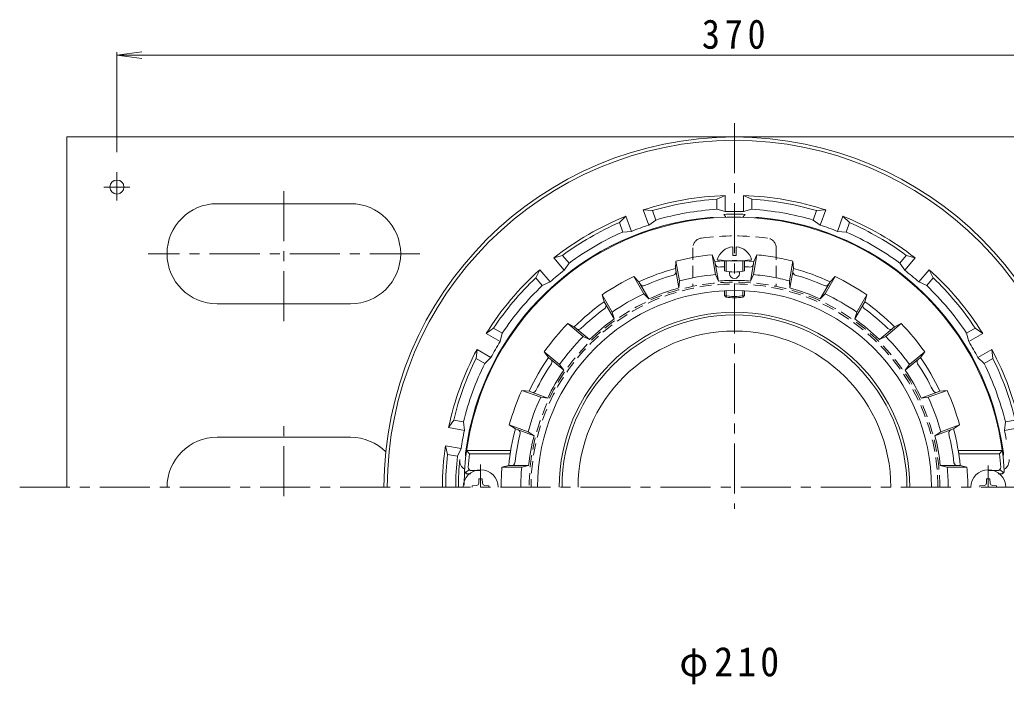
# Model space of a CAD drawing. Units: millimetres, scale not verified. Extents: x -270 to 233, y -346 to 389.
# Drawn here: x -248.4 to 47.2, y 190 to 389.1 of the extents above; entities that cross this region are included whole.
import ezdxf

# ---------------------------------------------------------------- set-up
doc = ezdxf.new("R2010")
doc.units = ezdxf.units.MM
doc.header["$LTSCALE"] = 3
for name, pattern in [('CHAIN1', [8, 5, -1, 1, -1]), ('DASHED1', [1.8, 1.2, -0.6]), ('DOUBLE_CHAIN1', [8.8, 5, -1, 0.6, -0.6, 0.6, -1])]:
    doc.linetypes.add(name, pattern=pattern)
for name, color, linetype, lineweight in [('0-0_通り芯', 3, 'Continuous', 9), ('0-2_仕上', 6, 'Continuous', 9), ('0-4_その他', 7, 'Continuous', 9), ('0-6_ハッチ', 2, 'DOUBLE_CHAIN1', 9), ('0-A', 2, 'Continuous', 9)]:
    doc.layers.add(name, color=color, linetype=linetype, lineweight=lineweight)
doc.styles.add('ＭＳ ゴシック', font='')
doc.styles.get('ＭＳ ゴシック').set_extended_font_data('MS Gothic')

msp = doc.modelspace()

# ---------------------------------------------------------------- linework, layer by layer
at = {"layer": '0-0_通り芯', "linetype": 'CHAIN1'}
for p, q in [((-34.26, 358.12), (-34.26, 242.581)), ((-248.388, 248.992), (187.82, 248.992))]:
    msp.add_line(p, q, dxfattribs=at)
at = {"layer": '0-0_通り芯'}
for p, q in [((-39.51, 335.332), (-37.01, 336.449)), ((-39.51, 335.332), (-39.51, 332.327)), ((-37.01, 336.449), (-37.01, 331.636)), ((-31.51, 336.449), (-31.51, 331.636)), ((-29.01, 335.332), (-31.51, 336.449)), ((-29.01, 335.332), (-29.01, 332.327)), ((-59.941, 327.592), (-61.588, 332.115)), ((-61.588, 332.115), (-58.856, 331.921)), ((-57.828, 329.097), (-58.856, 331.921)), ((-39.51, 332.327), (-37.01, 331.636)), ((-29.01, 332.327), (-31.51, 331.636)), ((-10.691, 329.097), (-9.663, 331.921)), ((-6.932, 332.115), (-9.663, 331.921)), ((-8.578, 327.592), (-6.932, 332.115)), ((-68.723, 328.33), (-66.756, 330.234)), ((-68.723, 328.33), (-67.695, 325.505)), ((-66.756, 330.234), (-65.11, 325.711)), ((-57.828, 329.097), (-59.941, 327.592)), ((-10.691, 329.097), (-8.578, 327.592)), ((-1.764, 330.234), (-3.41, 325.711)), ((0.204, 328.33), (-1.764, 330.234)), ((0.204, 328.33), (-0.824, 325.505)), ((-67.695, 325.505), (-65.11, 325.711)), ((-0.824, 325.505), (-3.41, 325.711)), ((-88.369, 317.755), (-85.737, 318.507)), ((-85.276, 314.069), (-88.369, 317.755)), ((-83.805, 316.205), (-85.737, 318.507)), ((15.285, 316.205), (17.217, 318.507)), ((16.756, 314.069), (19.85, 317.755)), ((19.85, 317.755), (17.217, 318.507)), ((-93.78, 311.758), (-92.582, 314.22)), ((-92.582, 314.22), (-89.489, 310.533)), ((-83.805, 316.205), (-85.276, 314.069)), ((15.285, 316.205), (16.756, 314.069)), ((24.063, 314.22), (20.969, 310.533)), ((25.261, 311.758), (24.063, 314.22)), ((-93.78, 311.758), (-91.848, 309.455)), ((-91.848, 309.455), (-89.489, 310.533)), ((23.329, 309.455), (20.969, 310.533)), ((25.261, 311.758), (23.329, 309.455)), ((-108.624, 295.102), (-106.408, 296.709)), ((-103.805, 295.206), (-106.408, 296.709)), ((35.285, 295.206), (37.888, 296.709)), ((40.105, 295.102), (37.888, 296.709)), ((-104.456, 292.696), (-108.624, 295.102)), ((-103.805, 295.206), (-104.456, 292.695)), ((35.285, 295.206), (35.937, 292.695)), ((35.937, 292.696), (40.105, 295.102)), ((-111.658, 287.616), (-111.375, 290.339)), ((-111.375, 290.339), (-107.206, 287.932)), ((42.855, 290.339), (38.687, 287.932)), ((43.138, 287.616), (42.855, 290.339)), ((-111.658, 287.616), (-109.055, 286.113)), ((-109.055, 286.113), (-107.206, 287.932)), ((40.535, 286.113), (38.687, 287.932)), ((43.138, 287.616), (40.535, 286.113)), ((-119.91, 266.887), (-118.377, 269.155)), ((-115.417, 268.633), (-118.377, 269.155)), ((46.897, 268.633), (49.857, 269.155)), ((-115.171, 266.051), (-119.91, 266.887)), ((-115.417, 268.633), (-115.171, 266.051)), ((46.897, 268.633), (46.651, 266.051)), ((46.651, 266.051), (51.391, 266.887)), ((-120.865, 261.47), (-116.126, 260.635)), ((-120.2, 258.815), (-120.865, 261.47)), ((-117.24, 258.293), (-116.126, 260.635)), ((-120.2, 258.815), (-117.24, 258.293))]:
    msp.add_line(p, q, dxfattribs=at)
for centre, radius, start, end in [((-34.26, 248.992), 105, 0, 180), ((-34.26, 248.992), 104, 0, 180), ((-34.26, 248.992), 87.5, 91.80103, 108.19896), ((-34.26, 248.992), 86.5, 93.47961, 106.52036), ((-34.26, 248.992), 87.5, 71.80104, 88.19897), ((-34.26, 248.992), 86.5, 73.47964, 86.52039), ((-34.26, 248.992), 83.5, 93.6048, 106.39519), ((-34.26, 248.992), 82.69, 88.09418, 91.90582), ((-34.26, 248.992), 83.5, 73.60481, 86.3952), ((-34.26, 248.992), 81.222, 95.13423, 172.65509), ((-34.26, 248.992), 87.5, 111.80103, 128.19896), ((-34.26, 248.992), 86.5, 113.47961, 126.52036), ((-41.26, 326.9), 3, 72.56505, 95.13419), ((-34.26, 248.992), 81.867, 87.78403, 92.21597), ((-40.674, 327.807), 4.416, 29.04991, 42.62891), ((-27.845, 327.807), 4.416, 137.37109, 150.94998), ((-27.26, 326.9), 3, 84.86581, 107.43559), ((-34.26, 248.992), 81.222, 7.34491, 84.86577), ((-34.26, 248.992), 87.5, 51.80104, 68.19897), ((-34.26, 248.992), 86.5, 53.47964, 66.52039), ((-34.26, 248.992), 83.5, 113.6048, 126.39519), ((-34.26, 248.992), 82.69, 110, 111.90582), ((-34.26, 248.992), 82.69, 108.09416, 109.99998), ((-34.26, 248.992), 82.69, 70.00002, 71.90584), ((-34.26, 248.992), 82.69, 68.09418, 70), ((-34.26, 248.992), 83.5, 53.60481, 66.3952), ((-34.26, 248.992), 87.5, 131.80103, 148.19896), ((-34.26, 248.992), 82.69, 128.09416, 129.99998), ((-34.26, 248.992), 82.69, 50.00002, 51.90584), ((-34.26, 248.992), 87.5, 31.80104, 48.19897), ((-34.26, 248.992), 86.5, 133.47961, 146.52036), ((-34.26, 248.992), 82.69, 130, 131.90582), ((-34.26, 248.992), 82.69, 48.09418, 50), ((-34.26, 248.992), 86.5, 33.47964, 46.52039), ((-34.26, 248.992), 83.5, 133.6048, 146.39519), ((-34.26, 248.992), 83.5, 33.60481, 46.3952), ((-34.26, 248.992), 52.5, 0, 180), ((-34.26, 248.992), 51.667, 0, 180), ((-34.26, 248.992), 82.69, 148.09416, 149.99998), ((-34.26, 248.992), 82.69, 30.00002, 31.90584), ((-34.26, 248.992), 87.5, 151.80103, 168.19896), ((-34.26, 248.992), 82.69, 150, 151.90582), ((-34.26, 248.992), 82.69, 28.09418, 30), ((-34.26, 248.992), 87.5, 11.80104, 28.19897), ((-34.26, 248.992), 86.5, 153.47961, 166.52036), ((-34.26, 248.992), 86.5, 13.47964, 26.52039), ((-34.26, 248.992), 83.5, 153.6048, 166.39519), ((-34.26, 248.992), 83.5, 13.60481, 26.3952), ((-34.26, 248.992), 82.69, 168.09416, 169.99998), ((-34.26, 248.992), 82.69, 10.00002, 11.90584), ((-34.26, 248.992), 82.69, 170, 171.90582), ((-34.26, 248.992), 87.5, 171.80103, 180), ((-34.26, 248.992), 86.5, 173.47961, 180), ((-34.26, 248.992), 83.5, 173.6048, 180), ((-34.26, 248.992), 82.69, 174.2384, 180), ((-113.547, 256.992), 3, 174.23843, 239.30704), ((-111.839, 258.992), 3, 172.65503, 195.22437), ((43.32, 258.992), 3, 344.77563, 7.34497), ((45.027, 256.992), 3, 300.69263, 5.76157)]:
    msp.add_arc(centre, radius, start, end, dxfattribs=at)
at = {"layer": '0-2_仕上'}
for p, q in [((-34.76, 318.466), (-34.76, 321.083)), ((-33.76, 318.466), (-33.76, 321.083)), ((-51.919, 314.593), (-51.794, 316.76)), ((-51.794, 316.76), (-50.752, 310.853)), ((-40.102, 316.677), (-40.961, 318.67)), ((-40.961, 318.67), (-39.919, 312.763)), ((-40.102, 316.677), (-39.069, 310.818)), ((-37.26, 313.827), (-37.26, 316.946)), ((-36.76, 313.731), (-36.76, 316.905)), ((-34.76, 318.466), (-33.76, 318.466)), ((-31.76, 313.731), (-31.76, 316.905)), ((-31.26, 313.827), (-31.26, 316.946)), ((-31.259, 313.827), (-31.259, 316.946)), ((-28.417, 316.677), (-29.45, 310.818)), ((-27.558, 318.67), (-28.6, 312.763)), ((-28.417, 316.677), (-27.558, 318.67)), ((-16.725, 316.76), (-17.767, 310.853)), ((-16.6, 314.593), (-16.725, 316.76)), ((-51.919, 314.593), (-50.886, 308.734)), ((-35.76, 313.077), (-35.76, 313.592)), ((-32.76, 313.077), (-32.76, 313.592)), ((-16.6, 314.593), (-17.633, 308.734)), ((-62.899, 310.597), (-64.388, 312.176)), ((-64.388, 312.176), (-61.389, 306.981)), ((-62.899, 310.597), (-59.924, 305.445)), ((-50.752, 310.853), (-50.886, 308.734)), ((-39.069, 310.818), (-39.919, 312.763)), ((-29.45, 310.818), (-28.6, 312.763)), ((-17.767, 310.853), (-17.633, 308.734)), ((-5.62, 310.597), (-8.595, 305.445)), ((-4.131, 312.176), (-7.13, 306.981)), ((-5.62, 310.597), (-4.131, 312.176)), ((-37.26, 306.494), (-37.26, 307.918)), ((-36.76, 305.994), (-36.76, 307.941)), ((-31.76, 305.994), (-31.76, 307.941)), ((-31.26, 306.494), (-31.26, 307.918)), ((-73.906, 306.682), (-70.915, 301.481)), ((-73.291, 304.597), (-73.906, 306.682)), ((-73.291, 304.597), (-70.317, 299.445)), ((-59.924, 305.445), (-61.389, 306.981)), ((-37.26, 306.494), (-36.76, 305.994)), ((-31.26, 306.494), (-31.76, 305.994)), ((-8.595, 305.445), (-7.13, 306.981)), ((4.772, 304.597), (1.798, 299.445)), ((5.387, 306.682), (2.396, 301.481)), ((4.772, 304.597), (5.387, 306.682)), ((-70.317, 299.445), (-70.915, 301.481)), ((1.798, 299.445), (2.396, 301.481)), ((-82.242, 297.086), (-84.181, 298.061)), ((-84.181, 298.061), (-79.586, 294.205)), ((-82.242, 297.086), (-77.684, 293.262)), ((13.723, 297.086), (9.166, 293.262)), ((15.663, 298.061), (11.067, 294.205)), ((13.723, 297.086), (15.663, 298.061)), ((-77.684, 293.262), (-79.586, 294.205)), ((9.166, 293.262), (11.067, 294.205)), ((-91.252, 289.635), (-89.955, 287.894)), ((-91.252, 289.635), (-86.657, 285.779)), ((-89.955, 287.894), (-85.398, 284.07)), ((21.436, 287.894), (16.879, 284.07)), ((22.733, 289.635), (18.138, 285.779)), ((22.733, 289.635), (21.436, 287.894)), ((-86.657, 285.779), (-85.398, 284.07)), ((18.138, 285.779), (16.879, 284.07)), ((-97.953, 278.028), (-92.316, 275.976)), ((-95.797, 277.775), (-97.953, 278.028)), ((29.435, 278.028), (23.797, 275.976)), ((27.279, 277.775), (29.435, 278.028)), ((-95.797, 277.775), (-90.207, 275.74)), ((-90.207, 275.74), (-92.316, 275.976)), ((27.279, 277.775), (21.688, 275.74)), ((21.688, 275.74), (23.797, 275.976)), ((-99.902, 266.499), (-94.311, 264.464)), ((31.383, 266.499), (25.792, 264.464)), ((-96.079, 265.639), (-94.311, 264.464)), ((27.56, 265.639), (25.792, 264.464)), ((-114.509, 259.992), (-113.632, 258.992)), ((-114.509, 259.992), (-101.398, 259.992)), ((45.99, 259.992), (32.879, 259.992)), ((45.99, 259.992), (45.113, 258.992)), ((-113.765, 254.312), (-114.83, 253.305)), ((-101.884, 255.492), (-103.909, 254.992)), ((-103.909, 254.992), (-97.999, 254.992)), ((-101.884, 255.492), (-95.931, 255.492)), ((-95.931, 255.492), (-97.999, 254.992)), ((27.412, 255.492), (29.48, 254.992)), ((33.365, 255.492), (27.412, 255.492)), ((35.39, 254.992), (29.48, 254.992)), ((33.365, 255.492), (35.39, 254.992)), ((45.246, 254.312), (46.311, 253.305)), ((-114.103, 252.992), (-113.301, 252.992)), ((-113.031, 253.992), (-110.259, 253.992)), ((44.512, 253.992), (41.741, 253.992)), ((45.584, 252.992), (44.782, 252.992))]:
    msp.add_line(p, q, dxfattribs=at)
at = {"layer": '0-2_仕上', "color": 4, "linetype": 'CHAIN1'}
for p, q in [((-110.301, 255.804), (-110.301, 248.992)), ((41.782, 248.992), (41.782, 255.569))]:
    msp.add_line(p, q, dxfattribs=at)
at = {"layer": '0-2_仕上', "color": 4}
for p, q in [((-110.798, 251.492), (-110.819, 250.241)), ((42.278, 251.492), (42.3, 250.241)), ((-112.801, 249.488), (-111.551, 249.51)), ((-112.801, 249.488), (-112.801, 248.992)), ((-111.551, 249.51), (-111.052, 249.743)), ((-110.819, 250.241), (-111.052, 249.743)), ((-109.783, 250.241), (-109.55, 249.743)), ((-109.052, 249.51), (-109.55, 249.743)), ((-107.801, 249.488), (-109.052, 249.51)), ((-107.801, 249.488), (-107.801, 248.992)), ((39.282, 249.488), (40.532, 249.51)), ((39.282, 249.488), (39.282, 248.992)), ((40.532, 249.51), (41.031, 249.743)), ((41.263, 250.241), (41.031, 249.743)), ((42.3, 250.241), (42.533, 249.743)), ((43.031, 249.51), (42.533, 249.743)), ((44.282, 249.488), (43.031, 249.51)), ((44.282, 249.488), (44.282, 248.992))]:
    msp.add_line(p, q, dxfattribs=at)
at = {"layer": '0-2_仕上'}
for points in [[(-99.902, 266.499), (-101.716, 267.691), (-96.079, 265.639)], [(31.383, 266.499), (33.197, 267.691), (27.56, 265.639)], [(-113.632, 258.992), (-101.456, 258.992), (-101.398, 259.992)], [(45.113, 258.992), (32.937, 258.992), (32.879, 259.992)]]:
    msp.add_lwpolyline(points, dxfattribs=at)
at = {"layer": '0-2_仕上', "color": 4}
for points in [[(-110.798, 251.492), (-109.805, 251.492), (-109.783, 250.241)], [(42.278, 251.492), (41.285, 251.492), (41.263, 250.241)]]:
    msp.add_lwpolyline(points, dxfattribs=at)
at = {"layer": '0-2_仕上'}
for centre, radius, start, end in [((-34.259, 248.992), 81, 3.58333, 179.52999), ((-34.26, 315.758), 5.348, 95.36397, 164.22838), ((-34.26, 315.758), 5.348, 15.77162, 84.63603), ((-34.259, 248.992), 70, 95.49356, 104.50647), ((-34.259, 248.992), 67.937, 90.00026, 94.9332), ((-34.26, 350.078), 33.267, 261.09943, 278.90057), ((-34.259, 248.992), 67.937, 85.0668, 90), ((-34.259, 248.992), 70, 79.99998, 84.50644), ((-34.259, 248.992), 70, 75.49353, 79.99998), ((-34.259, 248.992), 67.937, 105.06685, 114.93318), ((-52.756, 313.58), 1, 285.98038, 9.99979), ((-38.969, 316.011), 1, 189.99979, 274.01941), ((-34.259, 248.992), 66.184, 92.59828, 94.01942), ((-34.26, 328.021), 14.507, 258.06526, 281.93474), ((-34.259, 248.992), 66.184, 85.98058, 87.40178), ((-29.55, 316.011), 1, 265.98059, 350.00021), ((-15.763, 313.58), 1, 170.00021, 254.01962), ((-34.259, 248.992), 67.937, 65.06682, 74.93315), ((-34.259, 248.992), 70, 115.49359, 124.49811), ((-34.259, 248.992), 66.184, 105.98062, 114.01942), ((-34.259, 248.992), 64.021, 95.07172, 104.92831), ((-34.259, 248.992), 62.013, 90, 94.44771), ((-34.26, 313.094), 1.5, 180.67036, 359.32964), ((-34.259, 248.992), 62.013, 85.55229, 90), ((-34.259, 248.992), 64.021, 80.00001, 84.92828), ((-34.259, 248.992), 64.021, 75.07169, 80.00001), ((-34.259, 248.992), 66.184, 65.98058, 74.01938), ((-34.259, 248.992), 70, 55.50189, 64.50641), ((-34.259, 248.992), 59, 0, 180), ((-61.606, 310.358), 1, 209.99968, 294.02031), ((-34.259, 248.992), 62.013, 105.55231, 114.44772), ((-34.259, 248.992), 62.013, 65.55228, 74.44769), ((-6.912, 310.358), 1, 245.97969, 330.00032), ((-34.259, 248.992), 67.937, 125.06685, 134.9332), ((-34.259, 248.992), 64.021, 115.07175, 124.92827), ((-34.26, 320.687), 14.507, 258.06526, 281.93474), ((-34.26, 320.687), 14.905, 260.34387, 279.65613), ((-34.259, 248.992), 64.021, 55.07173, 64.92825), ((-34.259, 248.992), 67.937, 45.0668, 54.93315), ((-34.259, 248.992), 66.184, 125.98061, 134.01942), ((-73.731, 303.358), 1, 305.98123, 30.00055), ((5.212, 303.358), 1, 149.99945, 234.01877), ((-34.259, 248.992), 66.184, 45.98058, 54.01939), ((-34.259, 248.992), 62.013, 125.55231, 134.44772), ((-34.259, 248.992), 62.013, 45.55228, 54.44769), ((-34.259, 248.992), 70, 135.49358, 144.50645), ((-80.946, 297.304), 1, 229.99983, 314.01953), ((12.427, 297.304), 1, 225.98047, 310.00017), ((-34.259, 248.992), 70, 35.49355, 44.50642), ((-34.259, 248.992), 64.021, 135.07175, 144.9283), ((-34.259, 248.992), 64.021, 35.0717, 44.92825), ((-34.259, 248.992), 67.937, 145.06683, 154.9332), ((-89.945, 286.58), 1, 325.98128, 49.99983), ((21.426, 286.58), 1, 130.00017, 214.01872), ((-34.259, 248.992), 67.937, 25.0668, 34.93317), ((-34.259, 248.992), 66.184, 145.98059, 154.01941), ((-34.259, 248.992), 62.013, 145.55231, 154.44772), ((-34.259, 248.992), 62.013, 25.55228, 34.44769), ((-34.259, 248.992), 66.184, 25.98059, 34.01941), ((-34.259, 248.992), 70, 155.49356, 164.50645), ((-94.654, 278.423), 1, 250.00096, 334.01959), ((26.135, 278.423), 1, 205.98041, 289.99904), ((-34.259, 248.992), 70, 15.49355, 24.50644), ((-34.259, 248.992), 64.021, 155.07173, 164.9283), ((-34.259, 248.992), 64.021, 15.0717, 24.92827), ((-34.259, 248.992), 67.937, 165.06685, 174.50969), ((-99.442, 265.267), 1, 345.98077, 70.00096), ((30.923, 265.267), 1, 109.99904, 194.01923), ((-34.259, 248.992), 67.937, 5.49031, 14.93315), ((-34.259, 248.992), 66.184, 165.98061, 173.5905), ((-34.259, 248.992), 62.013, 165.55231, 173.98338), ((-34.259, 248.992), 62.013, 6.01662, 14.44769), ((-34.259, 248.992), 66.184, 6.4095, 14.01939), ((-34.259, 248.992), 80, 172.81924, 175.64423), ((-34.259, 248.992), 80, 4.35577, 7.18076), ((-113.031, 254.992), 1, 175.64409, 270), ((-34.259, 248.992), 69.907, 175.07635, 180), ((-101.023, 256.492), 1, 270, 353.5905), ((-34.259, 248.992), 64.021, 174.62242, 180), ((-34.259, 248.992), 64.021, 0, 5.37758), ((32.505, 256.492), 1, 186.4095, 270), ((-34.259, 248.992), 69.907, 0, 4.92365), ((44.512, 254.992), 1, 270, 4.35591), ((-114.103, 253.992), 1, 176.41641, 270), ((45.584, 253.992), 1, 270, 3.58359)]:
    msp.add_arc(centre, radius, start, end, dxfattribs=at)
at = {"layer": '0-2_仕上', "color": 4}
for centre in [(-110.301, 248.992), (41.782, 248.992)]:
    msp.add_arc(centre, 5.25, 0, 180, dxfattribs=at)
at = {"layer": '0-4_その他'}
for p, q in [((-219.26, 378.497), (-211.824, 379.476)), ((-219.26, 379.397), (-219.26, 349.418)), ((-219.26, 378.497), (150.74, 378.497)), ((-219.26, 378.497), (-211.824, 377.518))]:
    msp.add_line(p, q, dxfattribs=at)
at = {"layer": '0-6_ハッチ', "linetype": 'DASHED1'}
for p, q in [((-46.76, 320.736), (-46.76, 309.208)), ((-21.76, 320.736), (-21.76, 309.208))]:
    msp.add_line(p, q, dxfattribs=at)
for centre, radius, start, end in [((-43.76, 320.736), 3, 97.13364, 180), ((-34.26, 244.828), 79.5, 82.86641, 97.13359), ((-24.76, 320.736), 3, 0, 82.86636), ((-34.26, 248.992), 61.5, 0, 180), ((-34.26, 248.992), 60.944, 0, 180)]:
    msp.add_arc(centre, radius, start, end, dxfattribs=at)
at = {"layer": '0-6_ハッチ', "linetype": 'Continuous'}
msp.add_arc((-34.26, 248.992), 46.843, 0, 180, dxfattribs=at)
at = {"layer": '0-A'}
for p, q in [((-219.26, 334.984), (-219.26, 343.418)), ((-215.429, 338.992), (-223.16, 338.992)), ((-149.26, 333.992), (-189.26, 333.992)), ((-149.26, 303.992), (-189.26, 303.992)), ((-149.26, 263.992), (-189.26, 263.992))]:
    msp.add_line(p, q, dxfattribs=at)
at = {"layer": '0-A', "linetype": 'CHAIN1'}
for p, q in [((-169.26, 298.771), (-169.26, 340.229)), ((-128.493, 318.992), (-209.955, 318.992)), ((-169.26, 246.347), (-169.26, 270.229))]:
    msp.add_line(p, q, dxfattribs=at)
at = {"layer": '0-A'}
msp.add_lwpolyline([(-234.26, 248.992), (-234.26, 353.992), (165.74, 353.992)], dxfattribs=at)
msp.add_circle((-219.26, 338.992), 2.1, dxfattribs=at)
for centre, start, end in [((-189.26, 318.992), 90, 270), ((-149.26, 318.992), 270, 90), ((-189.26, 248.992), 90, 180), ((-149.26, 248.992), 45.33984, 90)]:
    msp.add_arc(centre, 15, start, end, dxfattribs=at)

# ---------------------------------------------------------------- texts
at = {"layer": '0-4_その他', "color": 2, "char_height": 8.798, "attachment_point": 7, "style": 'ＭＳ ゴシック'}
for s, insert in [('\\T1.27;\\W0.9;370', (-44.01, 380.297)), ('\\T1.21;\\W0.95;φ210', (-50.76, 189.969))]:
    msp.add_mtext(s, dxfattribs=dict(at, insert=insert))

doc.saveas('drawing.dxf')
